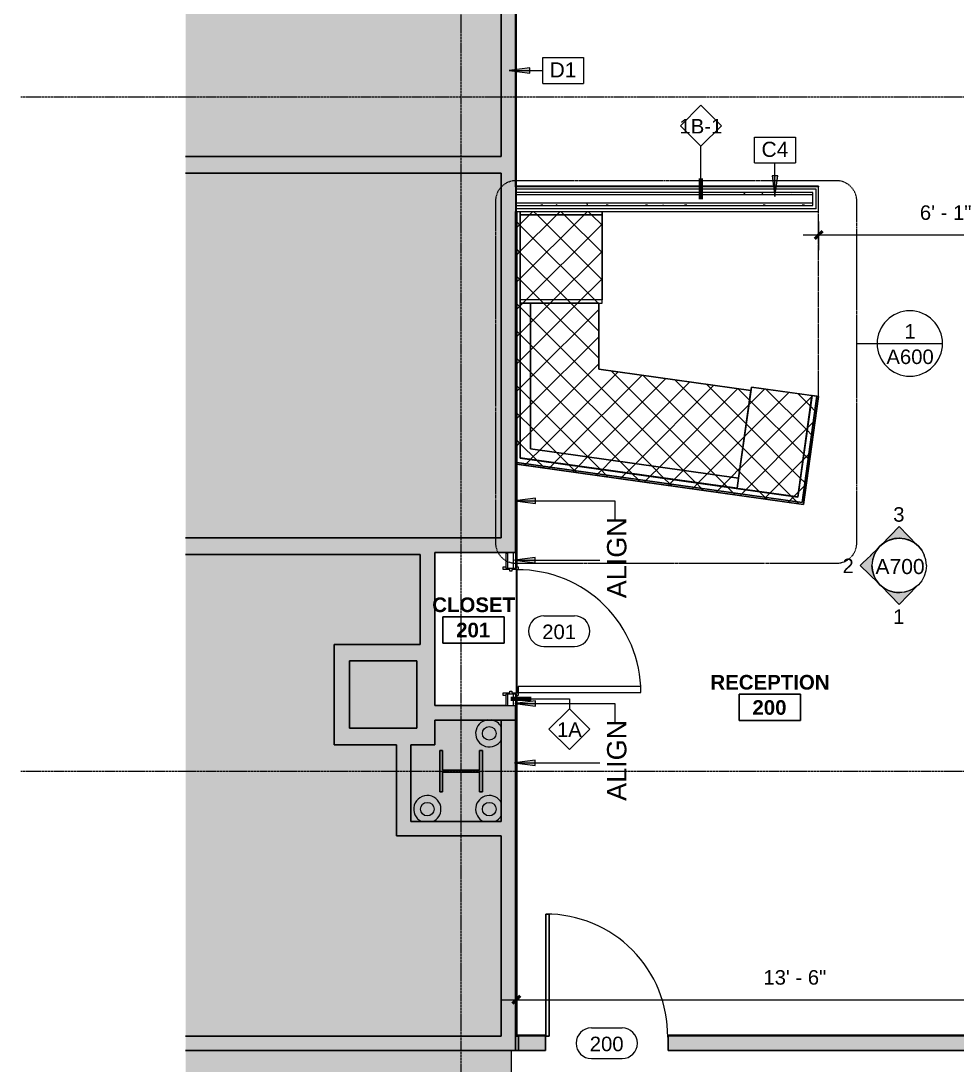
# Model space of a CAD drawing. Header units: inches. Extents: x 889 to 2667, y -546 to 1725.
# Drawn here: x 1812.8 to 2087.7, y 1179.7 to 1486.3 of the extents above; entities that cross this region are included whole.
import ezdxf

# ---------------------------------------------------------------- set-up
doc = ezdxf.new("R2010")
doc.units = ezdxf.units.IN
doc.header["$MEASUREMENT"] = 0
for name, pattern in [('Dash 1_32_', [0.0625, 0.03125, -0.03125]), ('Dash Dot 3_16_', [0.3125, 0.1875, -0.0625, 0, -0.0625]), ('Grid Line 1_2_', [0.875, 0.5, -0.125, 0.125, -0.125])]:
    doc.linetypes.add(name, pattern=pattern)
for name, color, linetype, lineweight in [('A-ANNO-DIMS', 211, 'Continuous', 9), ('A-ANNO-DIMS-48', 211, 'Continuous', 9), ('A-ANNO-KEYN', 231, 'Continuous', 9), ('A-ANNO-SYMB', 150, 'Continuous', 9), ('A-AREA-IDEN', 2, 'Continuous', 9), ('A-DETL', 90, 'Continuous', 9), ('A-DETL-GENF', 92, 'Continuous', 9), ('A-DOOR', 31, 'Continuous', 18), ('A-DOOR-IDEN', 31, 'Continuous', 9), ('A-WALL', 113, 'Continuous', 13), ('A-WALL-IDEN', 211, 'Continuous', 9), ('A-WALL-PATT', 111, 'Continuous', 18), ('G-ANNO-SYMB', 111, 'Continuous', 9), ('G-ANNO-TEXT', 231, 'Continuous', 9), ('I-WALL', 2, 'Continuous', 18), ('Q-CASE', 31, 'Continuous', 9), ('S-COLS', 52, 'Continuous', 18), ('S-GRID', 1, 'Continuous', 9)]:
    doc.layers.add(name, color=color, linetype=linetype, lineweight=lineweight)
doc.styles.add('Arial', font='arial.ttf', dxfattribs={"height": 4.425898})
doc.styles.add('Swis721 Lt BT_2', font='swissl.ttf', dxfattribs={"height": 4.257319})
doc.styles.add('Swis721 Lt BT_3', font='swissl.ttf', dxfattribs={"height": 5.676425})
doc.styles.add('Swis721 Lt BT_B', font='', dxfattribs={"height": 4.291988})
doc.styles.get('Swis721 Lt BT_B').set_extended_font_data('Swis721 Lt BT', bold=True)
doc.dimstyles.new('OTJ_-_3_32__Linear__1_2__Tolerance', dxfattribs={"dimscale": 12, "dimtxt": 4.5, "dimasz": 0.1875, "dimexe": 0.375, "dimexo": 0.25, "dimgap": 0.25, "dimtad": 1, "dimdec": 1, "dimrnd": 0.5, "dimzin": 3, "dimdsep": 46, "dimlunit": 4, "dimtxsty": 'Swis721 Lt BT_2', "dimblk1": 'OBLIQUE', "dimblk2": 'OBLIQUE', "dimsah": 1, "dimcen": 0.09, "dimdle": 0.375, "dimazin": 0, "dimtfac": 1, "dimtdec": 4, "dimtix": 1, "dimtmove": 0, "dimatfit": 3, "dimfxl": 1, "dimtvp": 1, "dimfrac": 2, "dimtolj": 1, "dimtzin": 0, "dimarcsym": 2})
pattern_1 = [(0, (2422.376, 0), (15.36, 3.84), [0.634, -10.886, 0.634, -10.886, -61.44]), (0, (2422.376, 0), (15.36, 3.84), [-23.04, 0.634, -22.406, 0.634, -10.886, -26.88]), (0, (2422.376, 0), (15.36, 3.84), [-57.6, 0.634, -7.046, 0.634, -18.566]), (120, (2428.136, 1.92), (-11.005538, 11.38215), [0.634, -10.886, 0.634, -10.886, -61.44]), (120, (2428.136, 1.92), (-11.005538, 11.38215), [-23.04, 0.634, -22.406, 0.634, -10.886, -26.88]), (120, (2428.136, 1.92), (-11.005538, 11.38215), [-57.6, 0.634, -7.046, 0.634, -18.566]), (240, (2430.056, 9.6), (-4.354462, -15.22215), [0.634, -10.886, 0.634, -10.886, -61.44]), (240, (2430.056, 9.6), (-4.354462, -15.22215), [-23.04, 0.634, -22.406, 0.634, -10.886, -26.88]), (240, (2430.056, 9.6), (-4.354462, -15.22215), [-57.6, 0.634, -7.046, 0.634, -18.566])]
pattern_2 = [(225, (5332.538, 2083.166), (4.006467, -4.006467), []), (315, (5332.538, 2083.166), (4.006467, 4.006467), [])]

# ---------------------------------------------------------------- blocks, each defined once
blk = doc.blocks.new('Reception Desk - Reception Desk-4692453-FIRST FLOOR CONSTRUCTION')
at = {"layer": 'Q-CASE'}
h = blk.add_hatch(dxfattribs=at)
h.set_pattern_fill('FP_6', color=256, style=0, pattern_type=2)
h.set_pattern_definition(pattern_2)
h.paths.add_polyline_path([(3289.97, 738.81), (3285.52, 707.13), (3286.01, 707.06), (3290.4, 738.25), (3374.1, 726.48), (3374.1, 652.75), (3374.22, 652.75), (3374.22, 726.97), (3290.4, 738.75)], flags=0)
h.paths.add_polyline_path([(3350.2, 653.76), (3349.1, 653.76), (3349.12, 652.75), (3373.1, 652.76), (3373.1, 653.76), (3354.92, 653.76)], flags=0)
h = blk.add_hatch(dxfattribs=at)
h.set_pattern_fill('FP_6', color=256, style=0, pattern_type=2)
h.set_pattern_definition(pattern_2)
h.paths.add_polyline_path([(3290.4, 738.25), (3286.01, 707.06), (3287.5, 706.86), (3291.68, 736.61), (3373.1, 725.17), (3373.1, 652.75), (3374.1, 652.75), (3374.1, 726.49), (3291.62, 738.08)], flags=0)
h = blk.add_hatch(dxfattribs=at)
h.set_pattern_fill('FP_6', color=256, style=0, pattern_type=2)
h.set_pattern_definition(pattern_2)
h.paths.add_polyline_path([(3291.68, 736.61), (3287.5, 706.85), (3305.26, 704.35), (3309.44, 734.12), (3304.2, 734.86)], flags=0)
h.paths.add_polyline_path([(3373.03, 679.72), (3349.1, 679.72), (3349.1, 653.76), (3373.1, 653.76), (3373.1, 679.72)], flags=0)
h = blk.add_hatch(dxfattribs=at)
h.set_pattern_fill('FP_6', color=256, style=0, pattern_type=2)
h.set_pattern_definition(pattern_2)
h.paths.add_polyline_path([(3309.43, 734.07), (3309.02, 731.1), (3370.1, 722.51), (3370.1, 679.72), (3373.1, 679.72), (3373.1, 725.12), (3309.44, 734.07)], flags=0)
h = blk.add_hatch(dxfattribs=at)
h.set_pattern_fill('FP_6', color=256, style=0, pattern_type=2)
h.set_pattern_definition(pattern_2)
h.paths.add_polyline_path([(3309.02, 731.1), (3305.4, 705.35), (3350.1, 699.07), (3350.1, 679.72), (3370.1, 679.72), (3370.1, 722.51), (3309.43, 731.04)], flags=0)
for p, q in [((3289.97, 738.81), (3285.52, 707.13)), ((3285.52, 707.13), (3289.97, 738.81)), ((3289.97, 738.81), (3285.52, 707.13)), ((3285.52, 707.13), (3289.97, 738.81)), ((3290.4, 738.25), (3286.01, 707.06)), ((3286.01, 707.06), (3290.4, 738.25)), ((3287.43, 706.86), (3291.62, 736.62)), ((3291.62, 736.62), (3287.43, 706.86)), ((3287.5, 706.85), (3291.68, 736.61)), ((3291.68, 736.61), (3287.5, 706.85)), ((3374.22, 726.97), (3289.97, 738.81)), ((3289.97, 738.81), (3374.1, 726.99)), ((3374.22, 726.97), (3289.97, 738.81)), ((3289.97, 738.81), (3374.22, 726.97)), ((3374.1, 726.49), (3290.4, 738.25)), ((3290.4, 738.25), (3374.1, 726.49)), ((3291.62, 736.62), (3309.44, 734.12)), ((3373.1, 725.17), (3291.62, 736.62)), ((3291.68, 736.61), (3373.1, 725.17)), ((3373.1, 725.17), (3291.68, 736.61)), ((3309.43, 734.07), (3309.02, 731.1)), ((3309.02, 731.1), (3309.43, 734.07)), ((3309.02, 731.1), (3309.43, 734.07)), ((3309.43, 734.07), (3309.02, 731.1)), ((3309.43, 734.07), (3309.44, 734.12)), ((3309.44, 734.12), (3309.43, 734.07)), ((3373.1, 725.12), (3309.43, 734.07)), ((3309.43, 734.07), (3373.1, 725.12)), ((3309.44, 734.12), (3373.1, 725.17)), ((3309.44, 734.12), (3373.1, 725.17)), ((3373.1, 725.17), (3309.44, 734.12)), ((3305.26, 704.35), (3309.02, 731.1)), ((3309.02, 731.1), (3305.26, 704.35)), ((3305.4, 705.35), (3309.02, 731.1)), ((3309.02, 731.1), (3305.4, 705.35)), ((3309.02, 731.1), (3370.1, 722.51)), ((3370.1, 722.51), (3309.02, 731.1)), ((3309.02, 731.1), (3370.1, 722.51)), ((3370.1, 722.51), (3309.02, 731.1)), ((3373.1, 725.17), (3373.1, 725.12)), ((3373.1, 725.12), (3373.1, 725.17)), ((3373.1, 725.17), (3373.1, 725.12)), ((3373.1, 725.12), (3373.1, 725.17)), ((3373.1, 725.17), (3373.1, 725.12)), ((3373.1, 725.12), (3373.1, 725.17)), ((3373.1, 725.12), (3373.1, 679.72)), ((3373.1, 679.72), (3373.1, 725.12)), ((3373.1, 679.72), (3373.1, 725.12)), ((3373.1, 725.12), (3373.1, 679.72)), ((3373.1, 725.12), (3373.1, 679.72)), ((3373.1, 679.72), (3373.1, 725.12)), ((3373.1, 725.12), (3373.1, 679.72)), ((3373.1, 679.72), (3373.1, 725.12)), ((3370.1, 722.51), (3370.1, 679.72)), ((3370.1, 679.72), (3370.1, 722.51)), ((3370.1, 722.51), (3370.1, 679.72)), ((3370.1, 679.72), (3370.1, 722.51)), ((3285.52, 707.13), (3286.01, 707.06)), ((3287.43, 706.86), (3285.52, 707.13)), ((3285.52, 707.13), (3305.26, 704.35)), ((3286.01, 707.06), (3285.52, 707.13)), ((3286.01, 707.06), (3287.43, 706.86)), ((3287.43, 706.86), (3286.01, 707.06)), ((3286.01, 707.06), (3287.43, 706.86)), ((3305.26, 704.35), (3286.01, 707.06)), ((3287.43, 706.86), (3287.5, 706.85)), ((3287.5, 706.85), (3287.43, 706.86)), ((3350.1, 699.07), (3305.4, 705.35)), ((3305.4, 705.35), (3350.1, 699.07)), ((3350.1, 679.72), (3350.1, 699.07)), ((3350.1, 699.07), (3350.1, 679.72)), ((3370.1, 679.72), (3349.1, 679.72)), ((3349.1, 679.72), (3349.1, 652.75)), ((3349.1, 679.72), (3349.1, 678.72)), ((3350.1, 679.72), (3349.1, 679.72)), ((3349.1, 653.76), (3349.1, 678.72)), ((3349.1, 678.72), (3373.1, 678.72)), ((3349.1, 678.72), (3373.1, 678.72)), ((3373.1, 679.72), (3350.1, 679.72)), ((3370.1, 679.72), (3350.1, 679.72)), ((3350.1, 679.72), (3370.1, 679.72)), ((3370.1, 679.72), (3373.1, 679.72)), ((3373.1, 679.72), (3370.1, 679.72)), ((3373.1, 679.72), (3370.1, 679.72)), ((3373.1, 679.72), (3373.1, 652.75)), ((3373.1, 652.75), (3373.1, 679.72)), ((3373.1, 679.72), (3373.1, 678.72)), ((3373.1, 678.72), (3373.1, 679.72)), ((3373.1, 678.72), (3373.1, 679.72)), ((3373.1, 678.72), (3373.1, 679.72)), ((3373.1, 678.72), (3373.1, 653.76)), ((3373.1, 653.76), (3373.1, 678.72)), ((3373.1, 653.76), (3349.1, 653.76)), ((3349.1, 653.76), (3349.1, 652.75)), ((3349.1, 652.75), (3349.1, 653.76)), ((3349.1, 653.76), (3373.1, 653.76)), ((3349.1, 652.75), (3349.1, 653.76))]:
    blk.add_line(p, q, dxfattribs=at)
blk = doc.blocks.new('Concrete-Rectangular-Column - 19_75 X 19_75-4626729-FIRST FLOOR CONSTRUCTION')
at = {"layer": 'S-COLS'}
blk.add_hatch(color=250, dxfattribs=at).paths.add_polyline_path([(9.875, -9.875), (9.875, 9.875), (-9.875, 9.875), (-9.875, -9.875)], flags=0)
at = {"layer": 'S-COLS', "color": 135, "lineweight": 30}
for p, q in [((9.875, 9.875), (-9.875, 9.875)), ((-9.875, 9.875), (-9.875, -9.875)), ((9.875, -9.875), (9.875, 9.875)), ((-9.875, -9.875), (9.875, -9.875))]:
    blk.add_line(p, q, dxfattribs=at)
blk = doc.blocks.new('W-Wide Flange-Column - W12X87-4624905-FIRST FLOOR CONSTRUCTION')
at = {"layer": 'S-COLS'}
blk.add_hatch(color=250, dxfattribs=at).paths.add_polyline_path([(-6.05, -6.25), (6.05, -6.25), (6.05, -5.44), (0.2575, -5.44), (0.2575, 5.44), (6.05, 5.44), (6.05, 6.25), (-6.05, 6.25), (-6.05, 5.44), (-0.2575, 5.44), (-0.2575, -5.44), (-6.05, -5.44), (-6.05, -6.05)], flags=0)
at = {"layer": 'S-COLS', "color": 135, "lineweight": 30}
for p, q in [((6.05, 6.25), (-6.05, 6.25)), ((-6.05, 6.25), (-6.05, 5.44)), ((6.05, 5.44), (6.05, 6.25)), ((-6.05, 5.44), (-0.2575, 5.44)), ((-0.2575, 5.44), (-0.2575, -5.44)), ((0.2575, -5.44), (0.2575, 5.44)), ((0.2575, 5.44), (6.05, 5.44)), ((-0.2575, -5.44), (-6.05, -5.44)), ((-6.05, -5.44), (-6.05, -6.25)), ((6.05, -5.44), (0.2575, -5.44)), ((6.05, -6.25), (6.05, -5.44)), ((-6.05, -6.25), (6.05, -6.25))]:
    blk.add_line(p, q, dxfattribs=at)
blk = doc.blocks.new('Single Flush_No Glass - 3_-0_x8_-0_-4690381-FIRST FLOOR CONSTRUCTION')
at = {"layer": 'A-DOOR'}
for p, q in [((20.24, 38.28), (20.24, 2.28)), ((21.99, 38.28), (20.24, 38.28)), ((21.99, 2.28), (21.99, 38.28)), ((20.24, 2.28), (21.99, 2.28))]:
    blk.add_line(p, q, dxfattribs=at)
at = {"layer": 'A-DOOR', "lineweight": 9}
for p, q in [((-14.88, 2.28), (-14.13, 2.28)), ((-14.88, 1.78), (-14.88, 2.28)), ((-14.13, 2.28), (-14.13, 0.4)), ((-14.13, 0.4), (-13.63, 0.4)), ((-13.63, 0.4), (-13.63, -0.22)), ((21.62, 0.4), (22.12, 0.4)), ((21.62, -0.22), (21.62, 0.4)), ((22.12, 2.28), (22.87, 2.28)), ((22.12, 0.4), (22.12, 2.28)), ((22.87, 2.28), (22.87, 1.78)), ((-14.88, -2.1), (-14.88, -1.35)), ((-14.13, -2.1), (-14.88, -2.1)), ((-14.13, -0.22), (-14.13, -2.1)), ((-13.63, -0.22), (-14.13, -0.22)), ((22.12, -0.22), (21.62, -0.22)), ((22.12, -2.1), (22.12, -0.22)), ((22.87, -2.1), (22.12, -2.1)), ((22.87, -1.35), (22.87, -2.1))]:
    blk.add_line(p, q, dxfattribs=at)
blk.add_arc((21.99, 2.28), 36, 90, 180.5, dxfattribs=at)
blk = doc.blocks.new('Single Glass Door - 36_ x 96_-4851675-FIRST FLOOR CONSTRUCTION')
at = {"layer": 'A-DOOR', "lineweight": 30}
for p, q in [((16.90625, -2.125), (17.90625, -2.125)), ((16.90625, -37.9375), (16.90625, -2.125)), ((17.90625, -2.125), (17.90625, -37.9375)), ((17.90625, -37.9375), (16.90625, -37.9375))]:
    blk.add_line(p, q, dxfattribs=at)
at = {"layer": 'A-DOOR', "lineweight": 9}
blk.add_arc((17.90625, -2.125), 35.8125, 179.5, 270, dxfattribs=at)
blk = doc.blocks.new('OTJ_ Room Tag - Room Name _ Number-360227-FIRST FLOOR CONSTRUCTION')
at = {"layer": 'A-AREA-IDEN'}
for p, q in [((-0.1881, -0.1636), (-0.1881, -0.0018)), ((-0.1881, -0.0018), (0.1869, -0.0018)), ((0.1869, -0.0018), (-0.1881, -0.0018)), ((-0.1881, -0.0018), (-0.1881, -0.1636)), ((0.1869, -0.0018), (0.1869, -0.1636)), ((0.1869, -0.1636), (0.1869, -0.0018)), ((0.1869, -0.1636), (-0.1881, -0.1636)), ((-0.1881, -0.1636), (0.1869, -0.1636))]:
    blk.add_line(p, q, dxfattribs=at)
blk = doc.blocks.new('Elevation - Filled Arrow 2-347888-FIRST FLOOR CONSTRUCTION')
at = {"layer": 'G-ANNO-SYMB'}
blk.add_circle((0, 0), 0.1664, dxfattribs=at)
blk = doc.blocks.new('Elevation - Filled Arrow-151867-FIRST FLOOR CONSTRUCTION')
at = {"layer": 'G-ANNO-SYMB'}
h = blk.add_hatch(color=256, dxfattribs=at)
edge = h.paths.add_edge_path(flags=0)
edge.add_line((0, 0.2393), (0.1103, 0.1247))
edge.add_arc((-0.0002, -0.0002), 0.1667, 48.49802, 130.55707)
edge.add_line((-0.1085, 0.1265), (0, 0.2393))
for p, q in [((0, 0.2393), (-0.1085, 0.1265)), ((-0.1084, 0.1266), (0, 0.2393)), ((0, 0.2393), (-0.1084, 0.1266)), ((0, 0.2393), (0.11, 0.1249)), ((0.1103, 0.1247), (0, 0.2393))]:
    blk.add_line(p, q, dxfattribs=at)
blk.add_arc((-0.0002, -0.0002), 0.1667, 48.49802, 130.55707, dxfattribs=at)
blk.add_ellipse((-0.0002, -0.0001), major_axis=(-0.1667, 0), ratio=0.999376, start_param=3.141593, end_param=6.283185, dxfattribs=at)
blk = doc.blocks.new('Floor Plan - Callout Head-3511279-FIRST FLOOR CONSTRUCTION')
at = {"layer": 'A-ANNO-SYMB'}
blk.add_line((-0.2, 0), (0.2, 0), dxfattribs=at)
for start, end in [(360, 180), (180, 360)]:
    blk.add_arc((0, 0), 0.2, start, end, dxfattribs=at)
blk = doc.blocks.new('Wall Tag - 1_4_-62626-FIRST FLOOR CONSTRUCTION')
at = {"layer": 'A-WALL-IDEN'}
for p, q in [((-0.125, 0), (0, 0.125)), ((0, 0.125), (0.125, 0)), ((-0.125, 0), (0, -0.125)), ((0, -0.125), (0.125, 0))]:
    blk.add_line(p, q, dxfattribs=at)
blk = doc.blocks.new('Keynote Tag - Keynote Number - Boxed-135510-FIRST FLOOR CONSTRUCTION')
at = {"layer": 'A-ANNO-KEYN'}
for p, q in [((-0.125, -0.0792), (-0.125, 0.0781)), ((-0.125, 0.0781), (0.125, 0.0781)), ((0.125, 0.0781), (0.125, -0.0792)), ((-0.125, -0.0792), (0.125, -0.0792))]:
    blk.add_line(p, q, dxfattribs=at)
blk = doc.blocks.new('Door Tag - Door Tag-41184-FIRST FLOOR CONSTRUCTION')
at = {"layer": 'A-DOOR-IDEN'}
for p, q in [((-0.09375, 0.09375), (0.09375, 0.09375)), ((-0.09375, -0.09375), (0.09375, -0.09375))]:
    blk.add_line(p, q, dxfattribs=at)
for centre, start, end in [((-0.09375, 0), 90, 270), ((0.09375, 0), 270, 90)]:
    blk.add_arc(centre, 0.09375, start, end, dxfattribs=at)
blk = doc.blocks.new('DIMBLOCK19-FIRST FLOOR CONSTRUCTION')
at = {"layer": 'A-ANNO-DIMS-48'}
for p, q in [((1958.31, 1197.54), (1958.31, 1203.45)), ((2120.22, 1197.54), (2120.22, 1203.45)), ((1953.81, 1198.95), (2124.72, 1198.95)), ((1958.31, 1198.95), (1958.31, 1197.54)), ((2120.22, 1198.95), (2120.22, 1197.54))]:
    blk.add_line(p, q, dxfattribs=at)
at = {"layer": 'A-ANNO-DIMS-48', "lineweight": 50}
for p, q in [((1958.31, 1198.95), (1957.19, 1197.82)), ((1958.31, 1198.95), (1959.44, 1200.07)), ((2120.22, 1198.95), (2119.1, 1197.82)), ((2120.22, 1198.95), (2121.35, 1200.07))]:
    blk.add_line(p, q, dxfattribs=at)
at = {"layer": 'A-ANNO-DIMS-48', "color": 0, "insert": (2030.8, 1207.63), "char_height": 4.257, "width": 20.3143, "attachment_point": 1, "line_spacing_factor": 1.00667, "style": 'Swis721 Lt BT_2'}
blk.add_mtext('13\' - 6"', dxfattribs=at)
blk = doc.blocks.new('_Oblique')
at = {"color": 0, "linetype": 'ByBlock', "lineweight": -2}
blk.add_line((-0.5, -0.5), (0.5, 0.5), dxfattribs=at)
blk = doc.blocks.new('DIMBLOCK20-FIRST FLOOR CONSTRUCTION')
at = {"layer": 'A-ANNO-DIMS-48'}
for p, q in [((2047.02, 1427.41), (2047.02, 1419)), ((2047.02, 1423.5), (2047.02, 1427.41)), ((2120.22, 1422.09), (2120.22, 1428)), ((2042.52, 1423.5), (2124.72, 1423.5)), ((2120.22, 1423.5), (2120.22, 1422.09))]:
    blk.add_line(p, q, dxfattribs=at)
at = {"layer": 'A-ANNO-DIMS-48', "lineweight": 50}
for p, q in [((2047.02, 1423.5), (2045.9, 1422.37)), ((2047.02, 1423.5), (2048.15, 1424.62)), ((2120.22, 1423.5), (2119.1, 1422.37)), ((2120.22, 1423.5), (2121.35, 1424.62))]:
    blk.add_line(p, q, dxfattribs=at)
at = {"layer": 'A-ANNO-DIMS-48', "color": 0, "insert": (2076.73, 1432.18), "char_height": 4.257, "width": 16.5429, "attachment_point": 1, "line_spacing_factor": 1.00667, "style": 'Swis721 Lt BT_2'}
blk.add_mtext('6\' - 1"', dxfattribs=at)

msp = doc.modelspace()

# ---------------------------------------------------------------- hatches: boundary and pattern name
at = {"layer": 'A-ANNO-KEYN'}
for points in [[(1956.19, 1471.79), (1962.19, 1471), (1962.19, 1472.58)], [(2034.2, 1434.82), (2034.99, 1440.82), (2033.41, 1440.82)]]:
    msp.add_hatch(color=256, dxfattribs=at).paths.add_polyline_path(points, flags=0)
at = {"layer": 'A-DETL-GENF', "transparency": 33554534}
h = msp.add_hatch(color=8, dxfattribs=at)
h.paths.add_polyline_path([(2592.19, 1071.93), (2606.52, 1071.93), (2606.52, 1100.16), (2592.19, 1100.16)], flags=0)
h.paths.add_polyline_path([(2039.82, 1071.93), (2039.82, 1105.04), (1979.81, 1105.04), (1979.81, 1071.93), (2002.81, 1071.93)], flags=0)
h.paths.add_polyline_path([(1861.16, 1071.93), (1974.94, 1071.93), (1974.94, 1100.16), (1861.16, 1100.16)], flags=0)
h.paths.add_polyline_path([(2497.19, 1071.93), (2587.31, 1071.93), (2587.31, 1100.16), (2497.19, 1100.16), (2497.19, 1076.14)], flags=0)
h.paths.add_polyline_path([(2045.07, 1071.93), (2189.07, 1071.93), (2189.07, 1099.79), (2045.07, 1099.79)], flags=0)
h.paths.add_polyline_path([(2386.33, 1071.93), (2427.44, 1071.93), (2427.44, 1100.16), (2194.32, 1100.16), (2194.32, 1071.93), (2327.01, 1071.93)], flags=0)
h.paths.add_polyline_path([(2432.31, 1071.93), (2492.31, 1071.93), (2492.31, 1100.16), (2432.31, 1100.16)], flags=0)
h.paths.add_polyline_path([(1953.81, 1105.04), (1956.81, 1105.04), (1956.81, 1184.04), (1861.16, 1184.04), (1861.16, 1105.04), (1930.06, 1105.04)], flags=0)
h.paths.add_polyline_path([(2587.31, 1105.04), (2606.52, 1105.04), (2606.52, 1184.04), (2552.19, 1184.04), (2552.19, 1197.04), (2503.19, 1197.04), (2503.19, 1184.04), (2432.06, 1184.04), (2432.06, 1105.04), (2557.06, 1105.04)], flags=0)
h.paths.add_polyline_path([(1897.17, 1188.29), (1953.81, 1188.29), (1953.81, 1247.04), (1923.06, 1247.04), (1923.06, 1273.79), (1904.81, 1273.79), (1904.81, 1303.29), (1930.06, 1303.29), (1930.06, 1329.66), (1861.16, 1329.66), (1861.16, 1188.29)], flags=0)
h.paths.add_polyline_path([(2557.06, 1188.91), (2606.52, 1188.91), (2606.52, 1255.04), (2557.06, 1255.04), (2557.06, 1197.04)], flags=0)
h.paths.add_polyline_path([(2462.06, 1188.91), (2498.31, 1188.91), (2498.31, 1211.04), (2552.19, 1211.04), (2552.19, 1255.04), (2432.06, 1255.04), (2432.06, 1188.91), (2448.84, 1188.91)], flags=0)
h.paths.add_polyline_path([(1934.59, 1251.29), (1953.81, 1251.29), (1953.81, 1281.04), (1934.31, 1281.04), (1934.31, 1273.79), (1927.31, 1273.79), (1927.31, 1251.29), (1930.06, 1251.29)], flags=0)
h.paths.add_polyline_path([(2552.19, 1259.91), (2606.52, 1259.91), (2606.52, 1668.29), (2462.06, 1668.29), (2462.06, 1259.91), (2513.35, 1259.91)], flags=0)
h.paths.add_polyline_path([(1935.81, 1259.99), (1935.81, 1272.09), (1936.62, 1272.09), (1936.62, 1266.29), (1947.5, 1266.29), (1947.5, 1272.09), (1948.31, 1272.09), (1948.31, 1259.99), (1947.5, 1259.99), (1947.5, 1265.78), (1936.62, 1265.78), (1936.62, 1259.99)], flags=0)
h.paths.add_polyline_path([(1930.14, 1334.54), (1953.81, 1334.54), (1953.81, 1441.66), (1861.16, 1441.66), (1861.16, 1334.54), (1930.06, 1334.54)], flags=0)
h.paths.add_polyline_path([(1948.64, 1446.54), (1953.81, 1446.54), (1953.81, 1554.66), (1861.16, 1554.66), (1861.16, 1446.54), (1938.03, 1446.54)], flags=0)
h.paths.add_polyline_path([(1953.81, 1559.54), (1953.81, 1651.04), (1930.06, 1651.04), (1930.06, 1668.29), (1926.07, 1668.29), (1926.07, 1670.29), (1862.07, 1670.29), (1862.07, 1668.29), (1861.16, 1668.29), (1861.16, 1559.54), (1946, 1559.54)], flags=0)
h.paths.add_polyline_path([(1953.81, 1655.29), (1953.81, 1668.29), (1934.31, 1668.29), (1934.31, 1655.29), (1952.76, 1655.29)], flags=0)
h.paths.add_polyline_path([(1946.48, 1656.99), (1946.48, 1661.83), (1937.64, 1661.83), (1937.64, 1656.99), (1936.96, 1656.99), (1936.96, 1667.09), (1937.64, 1667.09), (1937.64, 1662.25), (1946.48, 1662.25), (1946.48, 1667.09), (1947.16, 1667.09), (1947.16, 1656.99)], flags=0)
at = {"layer": 'A-WALL-PATT', "lineweight": 9}
for points in [[(1958.06, 1334.54), (1958.06, 1679.79), (1953.81, 1679.79), (1953.81, 1334.54), (1954.33, 1334.54)], [(1953.81, 1441.66), (1953.81, 1446.54), (1861.16, 1446.54), (1861.16, 1441.66)], [(1930.06, 1329.66), (1930.06, 1334.54), (1861.16, 1334.54), (1861.16, 1329.66)], [(1934.31, 1303.29), (1934.31, 1334.54), (1930.06, 1334.54), (1930.06, 1303.29)], [(1958.06, 1330.29), (1958.06, 1334.54), (1934.31, 1334.54), (1934.31, 1330.29), (1957.06, 1330.29)], [(1904.81, 1298.04), (1909.31, 1298.04), (1909.31, 1298.47), (1929.06, 1298.47), (1929.06, 1298.04), (1934.31, 1298.04), (1934.31, 1303.29), (1904.81, 1303.29)], [(1904.81, 1273.79), (1910.06, 1273.79), (1910.06, 1278.72), (1909.31, 1278.72), (1909.31, 1298.04), (1904.81, 1298.04)], [(1930.06, 1279.04), (1934.31, 1279.04), (1934.31, 1298.04), (1929.06, 1298.04), (1929.06, 1279.04)], [(1954.33, 1281.04), (1958.06, 1281.04), (1958.06, 1285.29), (1934.31, 1285.29), (1934.31, 1281.04), (1953.81, 1281.04)], [(1934.31, 1273.79), (1934.31, 1279.04), (1929.06, 1279.04), (1929.06, 1278.72), (1910.06, 1278.72), (1910.06, 1273.79), (1930.06, 1273.79)], [(1958.06, 1216.1), (1958.06, 1281.04), (1953.81, 1281.04), (1953.81, 1216.1), (1954.33, 1216.1)], [(1923.06, 1251.29), (1927.31, 1251.29), (1927.31, 1273.79), (1923.06, 1273.79), (1923.06, 1252.17)], [(1923.06, 1247.04), (1953.81, 1247.04), (1953.81, 1251.29), (1923.06, 1251.29)], [(1958.06, 1188.29), (1958.06, 1216.1), (1953.81, 1216.1), (1953.81, 1188.29), (1954.33, 1188.29)], [(1954.33, 1184.04), (1958.94, 1184.04), (1958.11, 1184.73), (1958.31, 1188.29), (1861.16, 1188.29), (1861.16, 1184.04)]]:
    msp.add_hatch(color=7, dxfattribs=at).paths.add_polyline_path(points, flags=0)
h = msp.add_hatch(dxfattribs=at)
h.set_pattern_fill('FP_2', color=256, style=0, pattern_type=2)
h.set_pattern_definition(pattern_1)
h.paths.add_polyline_path([(1983.44, 1435.29), (2045.27, 1435.29), (2045.27, 1435.91), (1958.06, 1435.91), (1958.06, 1435.29), (1958.28, 1435.29)], flags=0)
h = msp.add_hatch(dxfattribs=at)
h.set_pattern_fill('FP_2', color=256, style=0, pattern_type=2)
h.set_pattern_definition(pattern_1)
h.paths.add_polyline_path([(2023.52, 1432.16), (2045.27, 1432.16), (2045.27, 1432.79), (1958.06, 1432.78), (1958.06, 1432.16), (2000.91, 1432.16)], flags=0)
h = msp.add_hatch(dxfattribs=at)
h.set_pattern_fill('FP_2', color=256, style=0, pattern_type=2)
h.set_pattern_definition(pattern_1)
h.paths.add_polyline_path([(1955.81, 1285.29), (1955.81, 1288.66), (1955.19, 1288.66), (1955.19, 1285.29)], flags=0)
h.paths.add_polyline_path([(1955.19, 1325.66), (1955.81, 1325.66), (1955.81, 1330.29), (1955.19, 1330.29)], flags=0)
h = msp.add_hatch(color=7, dxfattribs=at)
h.paths.add_polyline_path([(2327.01, 1184.04), (2426.41, 1184.04), (2426.41, 1188.29), (2362.94, 1188.29), (2362.94, 1188.19), (2362.88, 1188.13), (2361.92, 1188.13), (2361.9, 1184.64), (2361.82, 1184.5), (2361.69, 1184.42), (2361.61, 1184.41), (2346.9, 1184.42), (2346.76, 1184.5), (2346.68, 1184.64), (2346.67, 1184.72), (2346.67, 1188.13), (2345.75, 1188.13), (2345.69, 1188.19), (2345.69, 1188.29), (2002.81, 1188.29), (2002.81, 1184.04), (2303.71, 1184.04)], flags=0)
h.paths.add_polyline_path([(1966.81, 1184.04), (1966.81, 1188.29), (1958.31, 1188.29), (1958.11, 1184.73), (1958.94, 1184.04)], flags=0)
at = {"layer": 'G-ANNO-TEXT'}
for points in [[(1957.87, 1345.44), (1963.87, 1344.65), (1963.87, 1346.23)], [(1957.75, 1328.01), (1963.75, 1327.22), (1963.75, 1328.8)], [(1957.87, 1285.94), (1963.87, 1285.15), (1963.87, 1286.73)], [(1957.75, 1268.51), (1963.75, 1267.72), (1963.75, 1269.3)]]:
    msp.add_hatch(color=7, dxfattribs=at).paths.add_polyline_path(points, flags=0)

# ---------------------------------------------------------------- linework, layer by layer
at = {"layer": 'A-ANNO-KEYN'}
for p, q in [((1962.19, 1472.58), (1956.19, 1471.79)), ((1956.19, 1471.79), (1962.19, 1471)), ((1956.19, 1471.79), (1966, 1471.79)), ((1962.19, 1471), (1962.19, 1472.58)), ((2034.2, 1434.82), (2034.2, 1444.69)), ((2034.99, 1440.82), (2033.41, 1440.82)), ((2033.41, 1440.82), (2034.2, 1434.82)), ((2034.2, 1434.82), (2034.99, 1440.82))]:
    msp.add_line(p, q, dxfattribs=at)
at = {"layer": 'A-ANNO-SYMB', "linetype": 'Dash Dot 3_16_'}
for p, q in [((2052.22, 1439.42), (1958.15, 1439.42)), ((1952.15, 1433.42), (1952.15, 1333.11)), ((2058.22, 1333.11), (2058.22, 1433.42))]:
    msp.add_line(p, q, dxfattribs=at)
at = {"layer": 'A-ANNO-SYMB'}
msp.add_line((2058.22, 1391.62), (2064.19, 1391.62), dxfattribs=at)
at = {"layer": 'A-ANNO-SYMB', "linetype": 'Dash Dot 3_16_'}
for centre, start, end in [((1958.15, 1433.42), 90, 180), ((2052.22, 1433.42), 0, 90), ((1958.15, 1333.11), 180, 270)]:
    msp.add_arc(centre, 6, start, end, dxfattribs=at)
at = {"layer": 'A-DETL', "linetype": 'Dash 1_32_', "lineweight": 18}
msp.add_line((2047.02, 1376.04), (2047.02, 1437.66), dxfattribs=at)
at = {"layer": 'A-DETL'}
msp.add_line((1956.81, 1105.04), (1956.81, 1184.04), dxfattribs=at)
at = {"layer": 'A-DETL', "lineweight": 18}
for centre in [(1950.32, 1277.15), (1932.13, 1254.9), (1950.32, 1254.9)]:
    msp.add_circle(centre, 2, dxfattribs=at)
for centre, start, end in [((1950.32, 1277.15), 98.2234, 332.3121), ((1950.32, 1277.15), 27.6879, 81.7766), ((1932.13, 1254.9), 0, 245.3142), ((1950.32, 1254.9), 27.6879, 245.3142), ((1932.13, 1254.9), 294.6858, 0), ((1950.32, 1254.9), 294.6858, 332.3121)]:
    msp.add_arc(centre, 4, start, end, dxfattribs=at)
at = {"layer": 'A-WALL', "color": 135, "lineweight": 30}
for p, q in [((1953.81, 1446.54), (1861.16, 1446.54)), ((1861.16, 1441.66), (1953.81, 1441.66)), ((1930.06, 1334.54), (1861.16, 1334.54)), ((1861.16, 1329.66), (1930.06, 1329.66))]:
    msp.add_line(p, q, dxfattribs=at)
at = {"layer": 'A-WALL', "lineweight": 18}
for p, q in [((1958.06, 1437.66), (1958.06, 1430.41)), ((2046.27, 1436.91), (1958.06, 1436.91)), ((2045.27, 1435.91), (1958.06, 1435.91)), ((2045.27, 1435.29), (1958.06, 1435.29)), ((2046.27, 1431.16), (2046.27, 1436.91)), ((2045.27, 1432.79), (1958.06, 1432.79)), ((2046.27, 1431.16), (1958.06, 1431.16)), ((1955.81, 1325.66), (1955.81, 1330.29)), ((1957.44, 1325.66), (1957.44, 1330.29)), ((1958.06, 1330.29), (1958.06, 1325.66)), ((1955.81, 1285.29), (1955.81, 1288.66)), ((1957.44, 1285.29), (1957.44, 1288.66)), ((1958.06, 1288.66), (1958.06, 1285.16)), ((1955.19, 1285.29), (1958.06, 1285.29))]:
    msp.add_line(p, q, dxfattribs=at)
at = {"layer": 'A-WALL', "lineweight": 9}
for p, q in [((2047.02, 1437.79), (1958.31, 1437.79)), ((2047.02, 1437.79), (2047.02, 1437.66)), ((1958.44, 1430.41), (1958.44, 1357.16)), ((1958.44, 1357.15), (1958.44, 1326.04)), ((1958.31, 1289.04), (1958.31, 1325.29)), ((1958.44, 1325.29), (1958.44, 1289.04)), ((1958.44, 1288.29), (1958.44, 1188.54))]:
    msp.add_line(p, q, dxfattribs=at)
at = {"layer": 'A-WALL', "color": 55, "lineweight": 18}
msp.add_line((1966.81, 1188.29), (1958.94, 1188.29), dxfattribs=at)
at = {"layer": 'A-WALL-IDEN'}
for p, q in [((2012.45, 1434.04), (2012.45, 1449.55)), ((1956.63, 1287.26), (1973.85, 1287.26)), ((1973.85, 1287.26), (1973.85, 1284.4))]:
    msp.add_line(p, q, dxfattribs=at)
at = {"layer": 'A-WALL-IDEN', "lineweight": 90}
for p, q in [((2012.45, 1434.04), (2012.45, 1440.04)), ((1956.63, 1287.26), (1962.63, 1287.26))]:
    msp.add_line(p, q, dxfattribs=at)
at = {"layer": 'G-ANNO-TEXT', "color": 7}
for p, q in [((1963.87, 1346.23), (1957.87, 1345.44)), ((1963.87, 1344.65), (1963.87, 1346.23)), ((1957.87, 1345.44), (1963.87, 1344.65)), ((1957.87, 1345.44), (1987.16, 1345.44)), ((1987.16, 1345.44), (1987.16, 1339.38)), ((1963.75, 1328.8), (1957.75, 1328.01)), ((1957.75, 1328.01), (1963.75, 1327.22)), ((1957.75, 1328.01), (1982.77, 1328.01)), ((1963.75, 1327.22), (1963.75, 1328.8)), ((1963.87, 1286.73), (1957.87, 1285.94)), ((1957.87, 1285.94), (1963.87, 1285.15)), ((1957.87, 1285.94), (1987.16, 1285.94)), ((1963.87, 1285.15), (1963.87, 1286.73)), ((1987.16, 1285.94), (1987.16, 1279.88)), ((1963.75, 1269.3), (1957.75, 1268.51)), ((1957.75, 1268.51), (1963.75, 1267.72)), ((1957.75, 1268.51), (1982.77, 1268.51)), ((1963.75, 1267.72), (1963.75, 1269.3))]:
    msp.add_line(p, q, dxfattribs=at)
at = {"layer": 'I-WALL', "color": 135, "lineweight": 30}
for p, q in [((1953.81, 1554.66), (1953.81, 1446.54)), ((1958.06, 1437.66), (1958.06, 1495.85)), ((1953.81, 1441.66), (1953.81, 1334.54)), ((1958.06, 1330.29), (1958.06, 1430.41)), ((1953.81, 1334.54), (1930.06, 1334.54)), ((1930.06, 1329.66), (1930.06, 1303.29)), ((1934.31, 1285.29), (1934.31, 1330.29)), ((1934.31, 1330.29), (1958.06, 1330.29)), ((1930.06, 1303.29), (1904.81, 1303.29)), ((1904.81, 1303.29), (1904.81, 1273.79)), ((1955.19, 1285.29), (1934.31, 1285.29)), ((1958.06, 1184.04), (1958.06, 1285.16)), ((1934.31, 1273.79), (1934.31, 1281.04)), ((1958.06, 1281.04), (1934.31, 1281.04)), ((1953.81, 1281.04), (1953.81, 1251.29)), ((1904.81, 1273.79), (1923.06, 1273.79)), ((1923.06, 1273.79), (1923.06, 1247.04)), ((1927.31, 1273.79), (1934.31, 1273.79)), ((1927.31, 1251.29), (1927.31, 1273.79)), ((1953.81, 1251.29), (1927.31, 1251.29)), ((1923.06, 1247.04), (1953.81, 1247.04)), ((1953.81, 1247.04), (1953.81, 1188.29)), ((1953.81, 1188.29), (1861.16, 1188.29)), ((1958.94, 1188.29), (1958.06, 1188.29)), ((1958.94, 1184.04), (1958.94, 1188.29)), ((1966.81, 1184.04), (1966.81, 1188.29)), ((2002.81, 1188.29), (2002.81, 1184.04)), ((1861.16, 1184.04), (1966.81, 1184.04)), ((2002.81, 1184.04), (2426.41, 1184.04))]:
    msp.add_line(p, q, dxfattribs=at)
at = {"layer": 'I-WALL'}
for p, q in [((1958.31, 1325.66), (1958.31, 1495.85)), ((2047.02, 1437.66), (1958.06, 1437.66)), ((2045.27, 1432.16), (2045.27, 1435.91)), ((2047.02, 1430.41), (2047.02, 1437.66)), ((1958.06, 1432.16), (2045.27, 1432.16)), ((1958.06, 1430.41), (2047.02, 1430.41)), ((1955.19, 1330.29), (1955.19, 1325.66)), ((1955.19, 1325.66), (1958.31, 1325.66)), ((1955.19, 1288.66), (1955.19, 1285.29)), ((1958.31, 1288.66), (1955.19, 1288.66)), ((1958.31, 1188.54), (1958.31, 1288.66)), ((1966.81, 1188.54), (1958.31, 1188.54)), ((1966.81, 1188.29), (1966.81, 1188.54)), ((2120.22, 1188.54), (2002.81, 1188.54)), ((2002.81, 1188.54), (2002.81, 1188.29))]:
    msp.add_line(p, q, dxfattribs=at)
at = {"layer": 'I-WALL', "color": 55}
msp.add_line((2120.22, 1188.29), (2002.81, 1188.29), dxfattribs=at)
at = {"layer": 'S-GRID', "linetype": 'Grid Line 1_2_'}
for p, q in [((1942.06, 1023.57), (1942.06, 1712.92)), ((1812.82, 1464.04), (2654.85, 1464.04)), ((1812.82, 1266.04), (2654.85, 1266.04))]:
    msp.add_line(p, q, dxfattribs=at)

# ---------------------------------------------------------------- block references
at = {"layer": 'A-ANNO-KEYN', "xscale": 47.99999999999997, "yscale": 47.99999999999997, "zscale": 47.99999999999997}
for p in [(1972, 1471.81), (2034.2, 1448.5)]:
    msp.add_blockref('Keynote Tag - Keynote Number - Boxed-135510-FIRST FLOOR CONSTRUCTION', p, dxfattribs=at)
at = {"layer": 'A-ANNO-SYMB', "xscale": 47.99999999999997, "yscale": 47.99999999999997, "zscale": 47.99999999999997}
msp.add_blockref('Floor Plan - Callout Head-3511279-FIRST FLOOR CONSTRUCTION', (2073.79, 1391.62), dxfattribs=at)
at = {"layer": 'A-AREA-IDEN', "xscale": 47.99999999999997, "yscale": 47.99999999999997, "zscale": 47.99999999999997}
for p in [(1945.73, 1311.48), (2032.72, 1288.74)]:
    msp.add_blockref('OTJ_ Room Tag - Room Name _ Number-360227-FIRST FLOOR CONSTRUCTION', p, dxfattribs=at)
at = {"layer": 'A-DOOR'}
for name, p, rotation in [('Single Flush_No Glass - 3_-0_x8_-0_-4690381-FIRST FLOOR CONSTRUCTION', (1956.54, 1311.16), 269.9999999999999), ('Single Glass Door - 36_ x 96_-4851675-FIRST FLOOR CONSTRUCTION', (1984.81, 1186.16), 180)]:
    msp.add_blockref(name, p, dxfattribs=dict(at, rotation=rotation))
at = {"layer": 'A-DOOR-IDEN', "xscale": 47.99999999999997, "yscale": 47.99999999999997, "zscale": 47.99999999999997}
for p in [(1970.85, 1307.16), (1984.81, 1186.16)]:
    msp.add_blockref('Door Tag - Door Tag-41184-FIRST FLOOR CONSTRUCTION', p, dxfattribs=at)
at = {"layer": 'A-WALL-IDEN', "xscale": 47.99999999999997, "yscale": 47.99999999999997, "zscale": 47.99999999999997}
for p in [(2012.46, 1455.55), (1973.85, 1278.4)]:
    msp.add_blockref('Wall Tag - 1_4_-62626-FIRST FLOOR CONSTRUCTION', p, dxfattribs=at)
at = {"layer": 'G-ANNO-SYMB', "xscale": 47.99999999999997, "yscale": 47.99999999999997, "zscale": 47.99999999999997}
msp.add_blockref('Elevation - Filled Arrow 2-347888-FIRST FLOOR CONSTRUCTION', (2070.67, 1326.45), dxfattribs=at)
at = {"layer": 'Q-CASE', "rotation": 180}
msp.add_blockref('Reception Desk - Reception Desk-4692453-FIRST FLOOR CONSTRUCTION', (5332.54, 2083.17), dxfattribs=at)
at = {"layer": 'S-COLS', "color": 55}
msp.add_blockref('Concrete-Rectangular-Column - 19_75 X 19_75-4626729-FIRST FLOOR CONSTRUCTION', (1919.19, 1288.6), dxfattribs=at)
at = {"layer": 'S-COLS', "color": 55, "rotation": 89.99999999999991}
msp.add_blockref('W-Wide Flange-Column - W12X87-4624905-FIRST FLOOR CONSTRUCTION', (1942.06, 1266.04), dxfattribs=at)

# ---------------------------------------------------------------- texts
at = {"layer": 'A-ANNO-SYMB', "attachment_point": 2, "line_spacing_factor": 1.00667, "style": 'Swis721 Lt BT_2'}
for s, insert, char_height, width in [('1', (2073.86, 1397.31), 4.26, 3.78), ('A600', (2073.86, 1389.85), 4.257, 15.714)]:
    msp.add_mtext(s, dxfattribs=dict(at, insert=insert, char_height=char_height, width=width))
at = {"layer": 'A-AREA-IDEN', "char_height": 4.292, "attachment_point": 2, "line_spacing_factor": 0.998538, "style": 'Swis721 Lt BT_B'}
for s, insert, width in [('CLOSET', (1945.74, 1317.05), 26.838), ('201', (1945.6, 1309.63), 11.502), ('RECEPTION', (2032.73, 1294.31), 38.88), ('200', (2032.58, 1286.89), 11.502)]:
    msp.add_mtext(s, dxfattribs=dict(at, insert=insert, width=width))
at = {"layer": 'A-DOOR-IDEN', "char_height": 4.257, "width": 11.34, "attachment_point": 2, "line_spacing_factor": 1.00667, "style": 'Swis721 Lt BT_2'}
for s, insert in [('201', (1970.83, 1309.09)), ('200', (1984.79, 1188.09))]:
    msp.add_mtext(s, dxfattribs=dict(at, insert=insert))
at = {"layer": 'A-WALL-IDEN', "char_height": 4.257, "attachment_point": 2, "line_spacing_factor": 1.00667, "style": 'Swis721 Lt BT_2'}
for s, insert, width in [('1B-1', (2012.45, 1457.54), 14.418), ('1A', (1973.84, 1280.38), 8.154)]:
    msp.add_mtext(s, dxfattribs=dict(at, insert=insert, width=width))
at = {"layer": 'G-ANNO-TEXT', "color": 7, "char_height": 5.676, "width": 26.856, "attachment_point": 1, "rotation": 90, "line_spacing_factor": 1.00667, "style": 'Swis721 Lt BT_3'}
for insert in [(1984.9, 1316.82), (1984.9, 1257.32)]:
    msp.add_mtext('ALIGN', dxfattribs=dict(at, insert=insert))

# ---------------------------------------------------------------- dimensions: what is measured, and where the dimension line sits
at = {"layer": 'A-ANNO-DIMS'}
for base, p1, p2, override, picture, middle in [((2120.22, 1423.5), (2047.02, 1430.41), (2120.22, 1425.09), {"dimpost": '<>', "dimfxl": 73.392884}, 'DIMBLOCK20-FIRST FLOOR CONSTRUCTION', (2083.62, 1428.69)), ((2120.22, 1198.95), (1958.31, 1200.54), (2120.22, 1200.54), {"dimpost": '<>', "dimfxl": 161.905336}, 'DIMBLOCK19-FIRST FLOOR CONSTRUCTION', (2039.27, 1204.14))]:
    dim = msp.add_linear_dim(base=base, p1=p1, p2=p2, dimstyle='OTJ_-_3_32__Linear__1_2__Tolerance', override=override, dxfattribs=at)
    dim.commit()
    dim.dimension.update_dxf_attribs({"geometry": picture, "text_midpoint": middle})

# ---------------------------------------------------------------- next in the draw order: texts
at = {"layer": 'A-ANNO-KEYN', "char_height": 4.426, "width": 9.396, "attachment_point": 2, "line_spacing_factor": 0.938532, "style": 'Arial', "bg_fill": 3, "box_fill_scale": 1.25, "bg_fill_color": 0, "bg_fill_transparency": 0}
for s, insert in [('D1', (1971.98, 1474.17)), ('C4', (2034.19, 1450.85))]:
    msp.add_mtext(s, dxfattribs=dict(at, insert=insert))
at = {"layer": 'G-ANNO-SYMB', "insert": (2070.92, 1328.35), "char_height": 4.426, "width": 17.226, "attachment_point": 2, "line_spacing_factor": 0.938532, "style": 'Arial', "bg_fill": 3, "box_fill_scale": 1.25, "bg_fill_color": 0, "bg_fill_transparency": 0}
msp.add_mtext('A700', dxfattribs=at)

# ---------------------------------------------------------------- next in the draw order: block references
at = {"layer": 'G-ANNO-SYMB', "xscale": 47.99999999999997, "yscale": 47.99999999999997, "zscale": 47.99999999999997}
msp.add_blockref('Elevation - Filled Arrow-151867-FIRST FLOOR CONSTRUCTION', (2070.67, 1326.45), dxfattribs=at)
at = {"layer": 'G-ANNO-SYMB', "xscale": 47.99999999999997, "yscale": 47.99999999999997, "zscale": 47.99999999999997, "rotation": 89.99999999999928}
msp.add_blockref('Elevation - Filled Arrow-151867-FIRST FLOOR CONSTRUCTION', (2070.67, 1326.45), dxfattribs=at)
at = {"layer": 'G-ANNO-SYMB', "extrusion": (0, 0, -1), "xscale": 47.99999999999997, "yscale": 47.99999999999997, "zscale": 47.99999999999997, "rotation": 180}
msp.add_blockref('Elevation - Filled Arrow-151867-FIRST FLOOR CONSTRUCTION', (-2070.67, 1326.45), dxfattribs=at)

# ---------------------------------------------------------------- next in the draw order: texts
at = {"layer": 'G-ANNO-SYMB', "char_height": 4.26, "width": 3.78, "attachment_point": 2, "line_spacing_factor": 1.00667, "style": 'Swis721 Lt BT_2', "bg_fill": 3, "box_fill_scale": 1.25, "bg_fill_color": 0, "bg_fill_transparency": 0}
for s, insert in [('3', (2070.56, 1343.56)), ('2', (2055.67, 1328.45)), ('1', (2070.56, 1313.56))]:
    msp.add_mtext(s, dxfattribs=dict(at, insert=insert))

# ---------------------------------------------------------------- next in the draw order: linework, layer by layer
at = {"layer": 'A-ANNO-SYMB', "linetype": 'Dash Dot 3_16_'}
msp.add_line((1958.15, 1327.11), (2052.22, 1327.11), dxfattribs=at)
msp.add_arc((2052.22, 1333.11), 6, 270, 0, dxfattribs=at)

doc.saveas('drawing.dxf')
